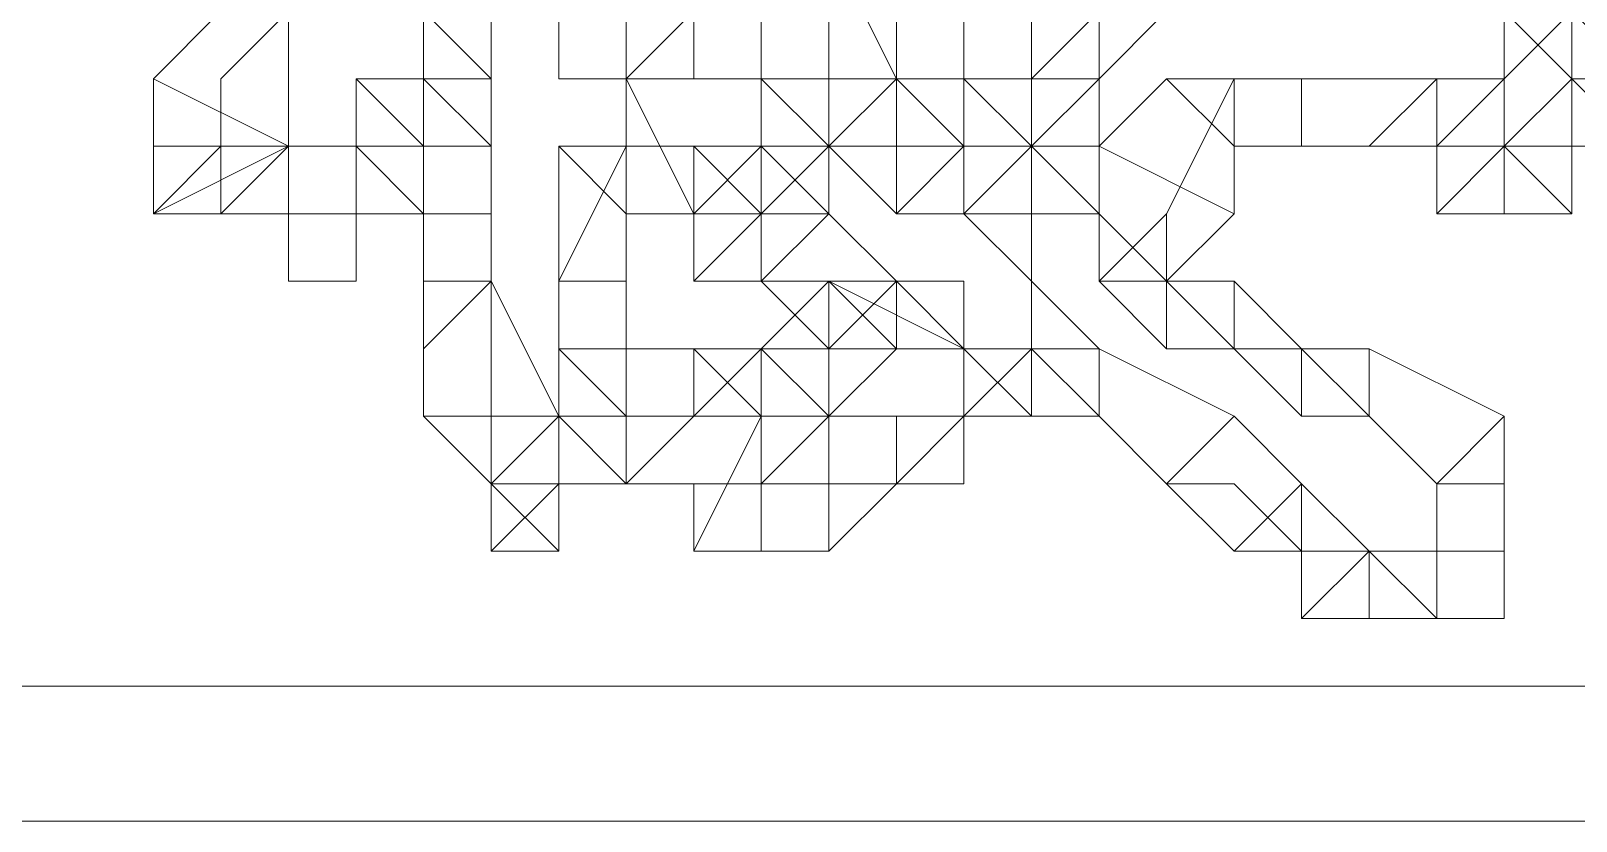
# Model space of a CAD drawing. Extents: x -66030 to 95157, y -13132 to 45879.
# Drawn here: x 54165.8 to 54255.1, y 27586.4 to 27632.1 of the extents above; entities that cross this region are included whole.
import ezdxf

# ---------------------------------------------------------------- set-up
doc = ezdxf.new("R2010")
doc.units = 0
doc.header["$LTSCALE"] = 100
doc.header["$MEASUREMENT"] = 0
doc.layers.get('0').update_dxf_attribs({"linetype": 'CONTINUOUS'})

msp = doc.modelspace()

# ---------------------------------------------------------------- linework, layer by layer
at = {"lineweight": 0}
for points in [[(54176.744, 27637.185), (54176.744, 27633.279), (54172.838, 27629.373), (54180.65, 27625.467), (54180.65, 27633.279), (54176.744, 27637.185), (54176.744, 27637.185), (54176.744, 27633.279), (54176.744, 27633.279)], [(54188.462, 27633.279), (54188.462, 27629.373), (54188.462, 27625.467), (54192.368, 27625.467), (54192.368, 27629.373), (54188.462, 27633.279), (54192.368, 27629.373), (54192.368, 27637.185), (54188.462, 27633.279)], [(54215.804, 27629.373), (54211.898, 27637.185), (54211.898, 27633.279), (54211.898, 27629.373), (54215.804, 27629.373), (54215.804, 27629.373), (54215.804, 27629.373), (54215.804, 27629.373), (54215.804, 27629.373)], [(54215.804, 27633.279), (54215.804, 27637.185), (54211.898, 27637.185), (54215.804, 27629.373), (54215.804, 27633.279), (54215.804, 27633.279), (54215.804, 27633.279), (54215.804, 27633.279), (54215.804, 27633.279)], [(54188.462, 27629.373), (54192.368, 27625.467), (54192.368, 27629.373), (54188.462, 27633.279), (54188.462, 27629.373), (54188.462, 27629.373), (54188.462, 27629.373), (54188.462, 27629.373), (54188.462, 27629.373)], [(54200.18, 27629.373), (54200.18, 27629.373), (54200.18, 27633.279), (54196.274, 27633.279), (54196.274, 27629.373), (54200.18, 27629.373), (54196.274, 27629.373), (54196.274, 27629.373), (54200.18, 27629.373)], [(54200.18, 27633.279), (54200.18, 27633.279), (54200.18, 27633.279), (54200.18, 27629.373), (54200.18, 27629.373), (54200.18, 27633.279), (54200.18, 27633.279), (54200.18, 27633.279), (54200.18, 27633.279)], [(54204.086, 27633.279), (54204.086, 27633.279), (54200.18, 27633.279), (54200.18, 27629.373), (54204.086, 27629.373), (54204.086, 27633.279), (54204.086, 27633.279), (54204.086, 27633.279), (54204.086, 27633.279)], [(54207.992, 27633.279), (54207.992, 27633.279), (54204.086, 27633.279), (54204.086, 27629.373), (54207.992, 27629.373), (54207.992, 27633.279), (54207.992, 27633.279), (54207.992, 27633.279), (54207.992, 27633.279)], [(54211.898, 27629.373), (54211.898, 27633.279), (54207.992, 27633.279), (54207.992, 27629.373), (54211.898, 27629.373), (54211.898, 27629.373), (54211.898, 27629.373), (54211.898, 27629.373), (54211.898, 27629.373)], [(54219.71, 27629.373), (54219.71, 27625.467), (54223.616, 27625.467), (54223.616, 27633.279), (54219.71, 27633.279), (54219.71, 27629.373), (54219.71, 27633.279), (54219.71, 27629.373), (54219.71, 27629.373)], [(54223.616, 27625.467), (54223.616, 27625.467), (54227.522, 27625.467), (54227.522, 27633.279), (54223.616, 27633.279), (54223.616, 27625.467), (54223.616, 27625.467), (54223.616, 27625.467), (54223.616, 27625.467)], [(54223.616, 27633.279), (54223.616, 27625.467), (54223.616, 27625.467), (54223.616, 27633.279), (54223.616, 27633.279), (54223.616, 27633.279), (54223.616, 27633.279), (54223.616, 27633.279), (54223.616, 27633.279)], [(54223.616, 27633.279), (54223.616, 27625.467), (54223.616, 27625.467), (54223.616, 27633.279), (54223.616, 27633.279), (54223.616, 27633.279), (54223.616, 27633.279), (54223.616, 27633.279), (54223.616, 27633.279)], [(54227.522, 27633.279), (54223.616, 27629.373), (54223.616, 27629.373), (54227.522, 27629.373), (54227.522, 27629.373), (54227.522, 27633.279), (54227.522, 27629.373), (54231.428, 27633.279), (54227.522, 27633.279)], [(54254.864, 27633.279), (54254.864, 27633.279), (54254.864, 27633.279), (54250.958, 27633.279), (54250.958, 27629.373), (54254.864, 27633.279), (54254.864, 27633.279), (54254.864, 27633.279), (54254.864, 27633.279)], [(54258.77, 27629.373), (54258.77, 27629.373), (54254.864, 27633.279), (54250.958, 27633.279), (54254.864, 27629.373), (54258.77, 27629.373), (54258.77, 27629.373), (54258.77, 27629.373), (54258.77, 27629.373)], [(54172.838, 27629.373), (54172.838, 27629.373), (54172.838, 27625.467), (54176.744, 27625.467), (54180.65, 27625.467), (54172.838, 27629.373), (54172.838, 27629.373), (54172.838, 27629.373), (54172.838, 27629.373)], [(54184.556, 27629.373), (54188.462, 27625.467), (54192.368, 27625.467), (54188.462, 27629.373), (54184.556, 27629.373), (54184.556, 27629.373), (54188.462, 27625.467), (54188.462, 27625.467), (54188.462, 27625.467)], [(54188.462, 27621.561), (54188.462, 27621.561), (54188.462, 27625.467), (54184.556, 27629.373), (54184.556, 27625.467), (54188.462, 27621.561), (54188.462, 27621.561), (54188.462, 27621.561), (54188.462, 27621.561)], [(54200.18, 27629.373), (54200.18, 27621.561), (54207.992, 27621.561), (54207.992, 27629.373), (54200.18, 27629.373), (54200.18, 27629.373), (54200.18, 27629.373), (54200.18, 27629.373), (54200.18, 27629.373)], [(54200.18, 27625.467), (54200.18, 27621.561), (54204.086, 27621.561), (54200.18, 27629.373), (54200.18, 27625.467), (54200.18, 27625.467), (54200.18, 27625.467), (54200.18, 27625.467), (54200.18, 27625.467)], [(54211.898, 27625.467), (54207.992, 27629.373), (54207.992, 27625.467), (54211.898, 27621.561), (54211.898, 27625.467), (54211.898, 27625.467), (54211.898, 27625.467), (54211.898, 27625.467), (54211.898, 27625.467)], [(54211.898, 27629.373), (54207.992, 27629.373), (54207.992, 27629.373), (54211.898, 27625.467), (54211.898, 27625.467), (54211.898, 27629.373), (54211.898, 27625.467), (54215.804, 27629.373), (54211.898, 27629.373)], [(54207.992, 27621.561), (54207.992, 27621.561), (54211.898, 27625.467), (54211.898, 27629.373), (54207.992, 27629.373), (54207.992, 27621.561), (54207.992, 27621.561), (54207.992, 27621.561), (54207.992, 27621.561)], [(54215.804, 27621.561), (54219.71, 27621.561), (54219.71, 27625.467), (54215.804, 27629.373), (54215.804, 27625.467), (54215.804, 27621.561), (54215.804, 27625.467), (54211.898, 27625.467), (54215.804, 27621.561)], [(54227.522, 27629.373), (54223.616, 27629.373), (54223.616, 27629.373), (54223.616, 27629.373), (54219.71, 27629.373), (54219.71, 27629.373), (54219.71, 27629.373), (54219.71, 27625.467), (54215.804, 27625.467), (54215.804, 27625.467), (54215.804, 27621.561), (54215.804, 27621.561), (54219.71, 27621.561), (54219.71, 27621.561), (54219.71, 27621.561), (54223.616, 27621.561), (54223.616, 27621.561), (54223.616, 27625.467), (54227.522, 27629.373), (54227.522, 27629.373)], [(54215.804, 27629.373), (54219.71, 27625.467), (54219.71, 27625.467), (54219.71, 27629.373), (54215.804, 27629.373), (54215.804, 27629.373), (54215.804, 27629.373), (54215.804, 27629.373), (54215.804, 27629.373)], [(54215.804, 27629.373), (54219.71, 27625.467), (54219.71, 27625.467), (54215.804, 27629.373), (54215.804, 27629.373), (54215.804, 27629.373), (54215.804, 27629.373), (54215.804, 27629.373), (54215.804, 27629.373)], [(54219.71, 27629.373), (54219.71, 27625.467), (54223.616, 27625.467), (54219.71, 27629.373), (54219.71, 27629.373), (54219.71, 27629.373), (54219.71, 27629.373), (54219.71, 27629.373), (54219.71, 27629.373)], [(54219.71, 27629.373), (54219.71, 27625.467), (54223.616, 27625.467), (54219.71, 27629.373), (54219.71, 27629.373), (54219.71, 27629.373), (54219.71, 27629.373), (54219.71, 27629.373), (54219.71, 27629.373)], [(54227.522, 27629.373), (54223.616, 27629.373), (54223.616, 27625.467), (54227.522, 27625.467), (54227.522, 27625.467), (54227.522, 27629.373), (54227.522, 27625.467), (54227.522, 27629.373), (54227.522, 27629.373)], [(54235.334, 27621.561), (54235.334, 27621.561), (54235.334, 27629.373), (54231.428, 27629.373), (54227.522, 27625.467), (54235.334, 27621.561), (54235.334, 27621.561), (54235.334, 27621.561), (54235.334, 27621.561)], [(54231.428, 27629.373), (54235.334, 27625.467), (54235.334, 27625.467), (54235.334, 27629.373), (54235.334, 27629.373), (54231.428, 27629.373), (54235.334, 27629.373), (54231.428, 27629.373), (54231.428, 27629.373)], [(54235.334, 27629.373), (54235.334, 27625.467), (54239.24, 27625.467), (54239.24, 27629.373), (54235.334, 27629.373), (54235.334, 27629.373), (54235.334, 27625.467), (54235.334, 27625.467), (54235.334, 27625.467)], [(54239.24, 27629.373), (54239.24, 27625.467), (54243.146, 27625.467), (54247.052, 27629.373), (54239.24, 27629.373), (54239.24, 27629.373), (54239.24, 27629.373), (54239.24, 27629.373), (54239.24, 27629.373)], [(54243.146, 27625.467), (54243.146, 27625.467), (54247.052, 27625.467), (54250.958, 27629.373), (54247.052, 27629.373), (54243.146, 27625.467), (54243.146, 27625.467), (54243.146, 27625.467), (54243.146, 27625.467)], [(54247.052, 27629.373), (54243.146, 27625.467), (54243.146, 27625.467), (54247.052, 27629.373), (54247.052, 27629.373), (54247.052, 27629.373), (54247.052, 27629.373), (54247.052, 27629.373), (54247.052, 27629.373)], [(54247.052, 27629.373), (54243.146, 27625.467), (54243.146, 27625.467), (54247.052, 27629.373), (54247.052, 27629.373), (54247.052, 27629.373), (54247.052, 27629.373), (54247.052, 27629.373), (54247.052, 27629.373)], [(54250.958, 27629.373), (54247.052, 27625.467), (54247.052, 27625.467), (54250.958, 27625.467), (54250.958, 27629.373), (54250.958, 27629.373), (54250.958, 27629.373), (54250.958, 27629.373), (54250.958, 27629.373)], [(54254.864, 27621.561), (54254.864, 27625.467), (54258.77, 27625.467), (54254.864, 27629.373), (54250.958, 27625.467), (54254.864, 27621.561), (54254.864, 27621.561), (54254.864, 27625.467), (54254.864, 27625.467)], [(54250.958, 27621.561), (54254.864, 27621.561), (54254.864, 27621.561), (54254.864, 27629.373), (54250.958, 27625.467), (54250.958, 27621.561), (54250.958, 27621.561), (54250.958, 27621.561), (54254.864, 27621.561)], [(54258.77, 27625.467), (54258.77, 27629.373), (54258.77, 27629.373), (54254.864, 27629.373), (54254.864, 27625.467), (54258.77, 27625.467), (54258.77, 27625.467), (54258.77, 27629.373), (54258.77, 27629.373)], [(54258.77, 27625.467), (54258.77, 27625.467), (54258.77, 27625.467), (54254.864, 27629.373), (54254.864, 27629.373), (54258.77, 27625.467), (54258.77, 27625.467), (54258.77, 27625.467), (54258.77, 27625.467)], [(54172.838, 27621.561), (54176.744, 27621.561), (54176.744, 27621.561), (54180.65, 27625.467), (54176.744, 27625.467), (54172.838, 27621.561), (54172.838, 27621.561), (54172.838, 27621.561), (54176.744, 27621.561)], [(54172.838, 27625.467), (54172.838, 27625.467), (54172.838, 27621.561), (54180.65, 27625.467), (54176.744, 27625.467), (54172.838, 27625.467), (54172.838, 27625.467), (54172.838, 27625.467), (54172.838, 27625.467)], [(54172.838, 27625.467), (54172.838, 27625.467), (54172.838, 27625.467), (54176.744, 27625.467), (54176.744, 27625.467), (54172.838, 27625.467), (54172.838, 27625.467), (54172.838, 27625.467), (54172.838, 27625.467)], [(54176.744, 27621.561), (54176.744, 27621.561), (54180.65, 27621.561), (54180.65, 27625.467), (54180.65, 27625.467), (54176.744, 27621.561), (54176.744, 27621.561), (54176.744, 27621.561), (54176.744, 27621.561)], [(54180.65, 27617.655), (54184.556, 27617.655), (54184.556, 27621.561), (54184.556, 27625.467), (54180.65, 27625.467), (54180.65, 27617.655), (54180.65, 27617.655), (54184.556, 27617.655), (54184.556, 27617.655)], [(54180.65, 27617.655), (54180.65, 27617.655), (54180.65, 27617.655), (54180.65, 27625.467), (54180.65, 27625.467), (54180.65, 27617.655), (54180.65, 27617.655), (54180.65, 27617.655), (54180.65, 27617.655)], [(54180.65, 27621.561), (54180.65, 27621.561), (54180.65, 27617.655), (54180.65, 27625.467), (54180.65, 27625.467), (54180.65, 27621.561), (54180.65, 27621.561), (54180.65, 27621.561), (54180.65, 27621.561)], [(54184.556, 27621.561), (54184.556, 27621.561), (54188.462, 27621.561), (54184.556, 27625.467), (54184.556, 27625.467), (54184.556, 27621.561), (54184.556, 27621.561), (54184.556, 27621.561), (54184.556, 27621.561)], [(54184.556, 27621.561), (54184.556, 27621.561), (54184.556, 27621.561), (54184.556, 27625.467), (54184.556, 27625.467), (54184.556, 27621.561), (54184.556, 27621.561), (54184.556, 27621.561), (54184.556, 27621.561)], [(54188.462, 27625.467), (54188.462, 27625.467), (54188.462, 27621.561), (54192.368, 27621.561), (54192.368, 27625.467), (54188.462, 27625.467), (54188.462, 27625.467), (54188.462, 27625.467), (54188.462, 27625.467)], [(54196.274, 27625.467), (54200.18, 27621.561), (54200.18, 27621.561), (54200.18, 27625.467), (54196.274, 27625.467), (54196.274, 27625.467), (54196.274, 27625.467), (54196.274, 27625.467), (54196.274, 27625.467)], [(54196.274, 27617.655), (54200.18, 27617.655), (54200.18, 27625.467), (54196.274, 27625.467), (54196.274, 27621.561), (54196.274, 27617.655), (54196.274, 27621.561), (54196.274, 27617.655), (54196.274, 27617.655)], [(54204.086, 27625.467), (54204.086, 27625.467), (54204.086, 27621.561), (54207.992, 27621.561), (54207.992, 27621.561), (54204.086, 27625.467), (54204.086, 27625.467), (54204.086, 27625.467), (54204.086, 27625.467)], [(54204.086, 27625.467), (54204.086, 27625.467), (54204.086, 27625.467), (54207.992, 27621.561), (54207.992, 27621.561), (54204.086, 27625.467), (54204.086, 27625.467), (54204.086, 27625.467), (54204.086, 27625.467)], [(54207.992, 27621.561), (54207.992, 27625.467), (54204.086, 27625.467), (54207.992, 27621.561), (54207.992, 27621.561), (54207.992, 27621.561), (54207.992, 27621.561), (54207.992, 27621.561), (54207.992, 27621.561)], [(54207.992, 27621.561), (54207.992, 27625.467), (54204.086, 27625.467), (54207.992, 27621.561), (54207.992, 27621.561), (54207.992, 27621.561), (54207.992, 27621.561), (54207.992, 27621.561), (54207.992, 27621.561)], [(54207.992, 27625.467), (54207.992, 27625.467), (54207.992, 27625.467), (54207.992, 27621.561), (54211.898, 27621.561), (54207.992, 27625.467), (54207.992, 27625.467), (54207.992, 27625.467), (54207.992, 27625.467)], [(54215.804, 27621.561), (54219.71, 27625.467), (54219.71, 27625.467), (54215.804, 27621.561), (54215.804, 27621.561), (54215.804, 27621.561), (54215.804, 27621.561), (54215.804, 27621.561), (54215.804, 27621.561)], [(54215.804, 27621.561), (54219.71, 27625.467), (54219.71, 27625.467), (54215.804, 27621.561), (54215.804, 27621.561), (54215.804, 27621.561), (54215.804, 27621.561), (54215.804, 27621.561), (54215.804, 27621.561)], [(54219.71, 27621.561), (54219.71, 27625.467), (54219.71, 27625.467), (54215.804, 27621.561), (54215.804, 27621.561), (54219.71, 27621.561), (54215.804, 27621.561), (54215.804, 27621.561), (54219.71, 27621.561)], [(54219.71, 27625.467), (54219.71, 27625.467), (54219.71, 27625.467), (54219.71, 27621.561), (54219.71, 27621.561), (54219.71, 27625.467), (54219.71, 27625.467), (54219.71, 27625.467), (54219.71, 27625.467)], [(54223.616, 27625.467), (54223.616, 27625.467), (54219.71, 27625.467), (54219.71, 27621.561), (54219.71, 27621.561), (54223.616, 27625.467), (54223.616, 27625.467), (54223.616, 27625.467), (54223.616, 27625.467)], [(54223.616, 27621.561), (54223.616, 27621.561), (54223.616, 27625.467), (54219.71, 27621.561), (54223.616, 27617.655), (54223.616, 27621.561), (54223.616, 27617.655), (54223.616, 27617.655), (54223.616, 27621.561)], [(54227.522, 27621.561), (54223.616, 27625.467), (54219.71, 27621.561), (54223.616, 27621.561), (54227.522, 27621.561), (54227.522, 27621.561), (54227.522, 27621.561), (54227.522, 27621.561), (54227.522, 27621.561)], [(54227.522, 27625.467), (54223.616, 27625.467), (54223.616, 27625.467), (54227.522, 27621.561), (54227.522, 27625.467), (54227.522, 27625.467), (54227.522, 27625.467), (54227.522, 27625.467), (54227.522, 27625.467)], [(54231.428, 27617.655), (54231.428, 27617.655), (54235.334, 27621.561), (54227.522, 27625.467), (54227.522, 27621.561), (54231.428, 27617.655), (54231.428, 27617.655), (54231.428, 27617.655), (54231.428, 27617.655)], [(54247.052, 27621.561), (54250.958, 27621.561), (54250.958, 27621.561), (54250.958, 27625.467), (54250.958, 27625.467), (54247.052, 27621.561), (54247.052, 27621.561), (54247.052, 27621.561), (54250.958, 27621.561)], [(54247.052, 27625.467), (54247.052, 27621.561), (54247.052, 27621.561), (54250.958, 27625.467), (54250.958, 27625.467), (54247.052, 27625.467), (54247.052, 27625.467), (54247.052, 27621.561), (54247.052, 27621.561)], [(54250.958, 27625.467), (54247.052, 27625.467), (54247.052, 27625.467), (54250.958, 27625.467), (54250.958, 27625.467), (54250.958, 27625.467), (54250.958, 27625.467), (54250.958, 27625.467), (54250.958, 27625.467)], [(54250.958, 27621.561), (54250.958, 27621.561), (54250.958, 27621.561), (54250.958, 27625.467), (54250.958, 27625.467), (54250.958, 27621.561), (54250.958, 27621.561), (54250.958, 27621.561), (54250.958, 27621.561)], [(54192.368, 27621.561), (54188.462, 27621.561), (54188.462, 27617.655), (54192.368, 27617.655), (54192.368, 27621.561), (54192.368, 27621.561), (54192.368, 27621.561), (54192.368, 27621.561), (54192.368, 27621.561)], [(54204.086, 27617.655), (54204.086, 27617.655), (54207.992, 27617.655), (54211.898, 27621.561), (54207.992, 27621.561), (54204.086, 27617.655), (54204.086, 27617.655), (54204.086, 27617.655), (54204.086, 27617.655)], [(54204.086, 27621.561), (54204.086, 27621.561), (54204.086, 27617.655), (54207.992, 27621.561), (54207.992, 27621.561), (54204.086, 27621.561), (54204.086, 27621.561), (54204.086, 27621.561), (54204.086, 27621.561)], [(54204.086, 27621.561), (54204.086, 27621.561), (54204.086, 27621.561), (54207.992, 27621.561), (54207.992, 27621.561), (54204.086, 27621.561), (54204.086, 27621.561), (54204.086, 27621.561), (54204.086, 27621.561)], [(54207.992, 27617.655), (54207.992, 27617.655), (54211.898, 27613.749), (54215.804, 27617.655), (54211.898, 27621.561), (54207.992, 27617.655), (54207.992, 27617.655), (54207.992, 27617.655), (54207.992, 27617.655)], [(54227.522, 27617.655), (54231.428, 27617.655), (54231.428, 27617.655), (54227.522, 27621.561), (54227.522, 27617.655), (54227.522, 27617.655), (54227.522, 27617.655), (54227.522, 27617.655), (54227.522, 27617.655)], [(54231.428, 27613.749), (54231.428, 27617.655), (54231.428, 27621.561), (54227.522, 27617.655), (54231.428, 27613.749), (54231.428, 27613.749), (54231.428, 27613.749), (54231.428, 27613.749), (54231.428, 27613.749)], [(54192.368, 27617.655), (54188.462, 27613.749), (54188.462, 27609.844), (54196.274, 27609.844), (54192.368, 27617.655), (54192.368, 27617.655), (54192.368, 27617.655), (54192.368, 27617.655), (54192.368, 27617.655)], [(54188.462, 27617.655), (54188.462, 27617.655), (54188.462, 27613.749), (54192.368, 27617.655), (54192.368, 27617.655), (54188.462, 27617.655), (54188.462, 27617.655), (54188.462, 27617.655), (54188.462, 27617.655)], [(54196.274, 27613.749), (54200.18, 27613.749), (54200.18, 27617.655), (54196.274, 27617.655), (54196.274, 27613.749), (54196.274, 27613.749), (54196.274, 27613.749), (54196.274, 27613.749), (54196.274, 27613.749)], [(54211.898, 27609.844), (54211.898, 27617.655), (54207.992, 27613.749), (54211.898, 27609.844), (54211.898, 27609.844), (54211.898, 27609.844), (54211.898, 27609.844), (54211.898, 27609.844), (54211.898, 27609.844)], [(54215.804, 27613.749), (54211.898, 27617.655), (54211.898, 27617.655), (54211.898, 27609.844), (54215.804, 27613.749), (54215.804, 27613.749), (54215.804, 27613.749), (54215.804, 27613.749), (54215.804, 27613.749)], [(54215.804, 27613.749), (54211.898, 27617.655), (54211.898, 27617.655), (54215.804, 27613.749), (54215.804, 27613.749), (54215.804, 27613.749), (54215.804, 27613.749), (54215.804, 27613.749), (54215.804, 27613.749)], [(54219.71, 27613.749), (54215.804, 27617.655), (54211.898, 27617.655), (54215.804, 27613.749), (54215.804, 27613.749), (54219.71, 27613.749), (54215.804, 27613.749), (54215.804, 27613.749), (54219.71, 27613.749)], [(54215.804, 27617.655), (54211.898, 27617.655), (54211.898, 27617.655), (54219.71, 27613.749), (54219.71, 27613.749), (54215.804, 27617.655), (54219.71, 27613.749), (54219.71, 27617.655), (54215.804, 27617.655)], [(54211.898, 27613.749), (54211.898, 27613.749), (54215.804, 27613.749), (54215.804, 27617.655), (54211.898, 27617.655), (54211.898, 27613.749), (54211.898, 27613.749), (54211.898, 27613.749), (54211.898, 27613.749)], [(54215.804, 27617.655), (54215.804, 27613.749), (54215.804, 27613.749), (54215.804, 27617.655), (54215.804, 27617.655), (54215.804, 27617.655), (54215.804, 27617.655), (54215.804, 27617.655), (54215.804, 27617.655)], [(54223.616, 27613.749), (54223.616, 27609.844), (54227.522, 27609.844), (54227.522, 27613.749), (54227.522, 27613.749), (54223.616, 27613.749), (54227.522, 27613.749), (54223.616, 27617.655), (54223.616, 27613.749)], [(54235.334, 27613.749), (54235.334, 27617.655), (54231.428, 27617.655), (54231.428, 27613.749), (54235.334, 27613.749), (54235.334, 27613.749), (54235.334, 27613.749), (54235.334, 27613.749), (54235.334, 27613.749)], [(54239.24, 27613.749), (54239.24, 27613.749), (54235.334, 27617.655), (54235.334, 27613.749), (54239.24, 27609.844), (54239.24, 27613.749), (54239.24, 27613.749), (54239.24, 27613.749), (54239.24, 27613.749)], [(54200.18, 27613.749), (54200.18, 27609.844), (54200.18, 27609.844), (54204.086, 27609.844), (54204.086, 27613.749), (54200.18, 27613.749), (54200.18, 27613.749), (54196.274, 27613.749), (54200.18, 27609.844)], [(54200.18, 27609.844), (54200.18, 27609.844), (54200.18, 27613.749), (54196.274, 27613.749), (54196.274, 27609.844), (54200.18, 27609.844), (54200.18, 27609.844), (54200.18, 27609.844), (54200.18, 27609.844)], [(54200.18, 27613.749), (54200.18, 27613.749), (54200.18, 27613.749), (54200.18, 27609.844), (54200.18, 27609.844), (54200.18, 27613.749), (54200.18, 27613.749), (54200.18, 27613.749), (54200.18, 27613.749)], [(54204.086, 27609.844), (54204.086, 27613.749), (54200.18, 27613.749), (54200.18, 27609.844), (54204.086, 27609.844), (54204.086, 27609.844), (54204.086, 27609.844), (54204.086, 27609.844), (54204.086, 27609.844)], [(54207.992, 27609.844), (54204.086, 27613.749), (54204.086, 27613.749), (54204.086, 27609.844), (54207.992, 27609.844), (54207.992, 27609.844), (54207.992, 27609.844), (54207.992, 27609.844), (54207.992, 27609.844)], [(54207.992, 27613.749), (54207.992, 27613.749), (54204.086, 27613.749), (54207.992, 27609.844), (54207.992, 27609.844), (54207.992, 27613.749), (54207.992, 27613.749), (54207.992, 27613.749), (54207.992, 27613.749)], [(54211.898, 27609.844), (54211.898, 27613.749), (54207.992, 27613.749), (54207.992, 27609.844), (54211.898, 27609.844), (54211.898, 27609.844), (54211.898, 27609.844), (54211.898, 27609.844), (54211.898, 27609.844)], [(54219.71, 27613.749), (54223.616, 27609.844), (54223.616, 27609.844), (54223.616, 27613.749), (54223.616, 27613.749), (54219.71, 27613.749), (54223.616, 27613.749), (54223.616, 27613.749), (54219.71, 27613.749)], [(54219.71, 27605.938), (54219.71, 27609.844), (54223.616, 27609.844), (54219.71, 27613.749), (54219.71, 27609.844), (54219.71, 27605.938), (54219.71, 27605.938), (54219.71, 27605.938), (54219.71, 27609.844)], [(54223.616, 27609.844), (54223.616, 27609.844), (54227.522, 27609.844), (54223.616, 27613.749), (54223.616, 27613.749), (54223.616, 27609.844), (54223.616, 27609.844), (54223.616, 27609.844), (54223.616, 27609.844)], [(54227.522, 27609.844), (54227.522, 27609.844), (54231.428, 27605.938), (54235.334, 27609.844), (54227.522, 27613.749), (54227.522, 27609.844), (54227.522, 27609.844), (54227.522, 27609.844), (54227.522, 27609.844)], [(54243.146, 27613.749), (54243.146, 27613.749), (54239.24, 27613.749), (54239.24, 27609.844), (54243.146, 27609.844), (54243.146, 27613.749), (54243.146, 27613.749), (54243.146, 27613.749), (54243.146, 27613.749)], [(54250.958, 27609.844), (54250.958, 27609.844), (54243.146, 27613.749), (54243.146, 27609.844), (54247.052, 27605.938), (54250.958, 27609.844), (54250.958, 27609.844), (54250.958, 27609.844), (54250.958, 27609.844)], [(54196.274, 27609.844), (54188.462, 27609.844), (54192.368, 27605.938), (54196.274, 27605.938), (54196.274, 27609.844), (54196.274, 27609.844), (54196.274, 27609.844), (54196.274, 27609.844), (54196.274, 27609.844)], [(54192.368, 27605.938), (54196.274, 27605.938), (54200.18, 27605.938), (54196.274, 27609.844), (54192.368, 27605.938), (54192.368, 27605.938), (54192.368, 27605.938), (54192.368, 27605.938), (54192.368, 27605.938)], [(54200.18, 27605.938), (54200.18, 27605.938), (54200.18, 27609.844), (54196.274, 27609.844), (54196.274, 27605.938), (54200.18, 27605.938), (54200.18, 27605.938), (54200.18, 27605.938), (54200.18, 27605.938)], [(54196.274, 27609.844), (54196.274, 27605.938), (54200.18, 27605.938), (54196.274, 27609.844), (54196.274, 27609.844), (54196.274, 27609.844), (54196.274, 27609.844), (54196.274, 27609.844), (54196.274, 27609.844)], [(54196.274, 27609.844), (54196.274, 27605.938), (54196.274, 27605.938), (54196.274, 27605.938), (54196.274, 27605.938), (54196.274, 27609.844), (54196.274, 27609.844), (54196.274, 27609.844), (54196.274, 27609.844)], [(54196.274, 27609.844), (54200.18, 27605.938), (54200.18, 27605.938), (54196.274, 27609.844), (54196.274, 27609.844), (54196.274, 27609.844), (54200.18, 27605.938), (54200.18, 27605.938), (54200.18, 27605.938)], [(54200.18, 27605.938), (54204.086, 27605.938), (54204.086, 27602.032), (54207.992, 27609.844), (54204.086, 27609.844), (54200.18, 27605.938), (54200.18, 27605.938), (54200.18, 27605.938), (54204.086, 27605.938)], [(54200.18, 27605.938), (54200.18, 27605.938), (54200.18, 27605.938), (54204.086, 27609.844), (54204.086, 27609.844), (54200.18, 27605.938), (54200.18, 27605.938), (54200.18, 27605.938), (54200.18, 27605.938)], [(54200.18, 27609.844), (54200.18, 27605.938), (54200.18, 27605.938), (54204.086, 27609.844), (54204.086, 27609.844), (54200.18, 27609.844), (54200.18, 27609.844), (54200.18, 27605.938), (54200.18, 27605.938)], [(54204.086, 27609.844), (54200.18, 27609.844), (54200.18, 27609.844), (54204.086, 27609.844), (54204.086, 27609.844), (54204.086, 27609.844), (54204.086, 27609.844), (54204.086, 27609.844), (54204.086, 27609.844)], [(54204.086, 27609.844), (54200.18, 27609.844), (54200.18, 27609.844), (54204.086, 27609.844), (54204.086, 27609.844), (54204.086, 27609.844), (54204.086, 27609.844), (54204.086, 27609.844), (54204.086, 27609.844)], [(54204.086, 27602.032), (54207.992, 27602.032), (54207.992, 27602.032), (54207.992, 27605.938), (54207.992, 27609.844), (54204.086, 27602.032), (54204.086, 27602.032), (54207.992, 27602.032), (54207.992, 27602.032)], [(54207.992, 27602.032), (54207.992, 27602.032), (54211.898, 27602.032), (54211.898, 27609.844), (54207.992, 27605.938), (54207.992, 27602.032), (54207.992, 27602.032), (54207.992, 27602.032), (54207.992, 27602.032)], [(54211.898, 27602.032), (54211.898, 27602.032), (54215.804, 27605.938), (54215.804, 27609.844), (54211.898, 27609.844), (54211.898, 27602.032), (54211.898, 27602.032), (54211.898, 27602.032), (54211.898, 27602.032)], [(54215.804, 27605.938), (54215.804, 27605.938), (54219.71, 27605.938), (54219.71, 27609.844), (54215.804, 27609.844), (54215.804, 27605.938), (54215.804, 27605.938), (54215.804, 27605.938), (54215.804, 27605.938)], [(54231.428, 27605.938), (54231.428, 27605.938), (54235.334, 27602.032), (54239.24, 27605.938), (54235.334, 27609.844), (54231.428, 27605.938), (54231.428, 27605.938), (54231.428, 27605.938), (54231.428, 27605.938)], [(54250.958, 27605.938), (54250.958, 27609.844), (54250.958, 27609.844), (54247.052, 27605.938), (54247.052, 27605.938), (54250.958, 27605.938), (54250.958, 27605.938), (54250.958, 27605.938), (54250.958, 27609.844)], [(54192.368, 27605.938), (54196.274, 27602.032), (54196.274, 27605.938), (54192.368, 27605.938), (54192.368, 27605.938), (54192.368, 27605.938), (54192.368, 27605.938), (54192.368, 27605.938), (54192.368, 27605.938)], [(54192.368, 27602.032), (54196.274, 27602.032), (54196.274, 27602.032), (54192.368, 27605.938), (54192.368, 27605.938), (54192.368, 27602.032), (54192.368, 27602.032), (54196.274, 27602.032), (54196.274, 27602.032)], [(54192.368, 27602.032), (54192.368, 27602.032), (54192.368, 27602.032), (54196.274, 27605.938), (54196.274, 27605.938), (54192.368, 27602.032), (54192.368, 27602.032), (54192.368, 27602.032), (54192.368, 27602.032)], [(54192.368, 27605.938), (54192.368, 27602.032), (54192.368, 27602.032), (54196.274, 27605.938), (54196.274, 27605.938), (54192.368, 27605.938), (54192.368, 27605.938), (54192.368, 27602.032), (54192.368, 27602.032)], [(54192.368, 27605.938), (54192.368, 27605.938), (54192.368, 27605.938), (54196.274, 27605.938), (54196.274, 27605.938), (54192.368, 27605.938), (54192.368, 27605.938), (54192.368, 27605.938), (54192.368, 27605.938)], [(54239.24, 27605.938), (54235.334, 27602.032), (54239.24, 27602.032), (54239.24, 27605.938), (54239.24, 27605.938), (54239.24, 27605.938), (54239.24, 27605.938), (54239.24, 27605.938), (54239.24, 27605.938)], [(54239.24, 27605.938), (54239.24, 27602.032), (54239.24, 27602.032), (54243.146, 27602.032), (54239.24, 27605.938), (54239.24, 27605.938), (54239.24, 27605.938), (54239.24, 27605.938), (54239.24, 27605.938)], [(54250.958, 27605.938), (54250.958, 27605.938), (54250.958, 27605.938), (54247.052, 27605.938), (54247.052, 27605.938), (54250.958, 27605.938), (54250.958, 27605.938), (54250.958, 27605.938), (54250.958, 27605.938)], [(54250.958, 27602.032), (54250.958, 27602.032), (54250.958, 27605.938), (54247.052, 27605.938), (54247.052, 27602.032), (54250.958, 27602.032), (54250.958, 27602.032), (54250.958, 27602.032), (54250.958, 27602.032)], [(54239.24, 27598.126), (54243.146, 27598.126), (54243.146, 27598.126), (54243.146, 27602.032), (54243.146, 27602.032), (54239.24, 27598.126), (54239.24, 27598.126), (54239.24, 27598.126), (54243.146, 27598.126)], [(54243.146, 27602.032), (54239.24, 27602.032), (54239.24, 27598.126), (54243.146, 27602.032), (54243.146, 27602.032), (54243.146, 27602.032), (54243.146, 27602.032), (54243.146, 27602.032), (54243.146, 27602.032)], [(54247.052, 27598.126), (54247.052, 27598.126), (54247.052, 27598.126), (54247.052, 27602.032), (54243.146, 27602.032), (54247.052, 27598.126), (54247.052, 27598.126), (54247.052, 27598.126), (54247.052, 27598.126)], [(54243.146, 27598.126), (54247.052, 27598.126), (54247.052, 27598.126), (54247.052, 27602.032), (54243.146, 27602.032), (54243.146, 27598.126), (54243.146, 27598.126), (54247.052, 27598.126), (54247.052, 27598.126)], [(54243.146, 27598.126), (54243.146, 27598.126), (54243.146, 27598.126), (54243.146, 27602.032), (54243.146, 27602.032), (54243.146, 27598.126), (54243.146, 27598.126), (54243.146, 27598.126), (54243.146, 27598.126)], [(54247.052, 27598.126), (54250.958, 27598.126), (54250.958, 27602.032), (54247.052, 27602.032), (54247.052, 27602.032), (54247.052, 27598.126), (54247.052, 27598.126), (54247.052, 27598.126), (54250.958, 27598.126)], [(54411.102, 27590.314), (54407.196, 27594.22), (53676.781, 27594.22), (53676.781, 27586.408), (54407.196, 27586.408), (54411.102, 27590.314), (54407.196, 27586.408), (54411.102, 27586.408), (54411.102, 27590.314)], [(56145.352, 27594.22), (54102.531, 27594.22), (54102.531, 27586.408), (56145.352, 27586.408)]]:
    msp.add_lwpolyline(points, close=True, dxfattribs=at)
for points in [[(54254.864, 27633.279), (54254.864, 27629.373), (54254.864, 27629.373), (54254.864, 27625.467), (54254.864, 27625.467), (54250.958, 27625.467), (54250.958, 27625.467), (54250.958, 27625.467), (54247.052, 27625.467), (54247.052, 27625.467), (54247.052, 27625.467), (54247.052, 27629.373), (54247.052, 27629.373), (54243.146, 27629.373), (54239.24, 27629.373), (54235.334, 27629.373), (54235.334, 27629.373), (54231.428, 27621.561), (54231.428, 27617.655), (54227.522, 27617.655), (54231.428, 27617.655), (54235.334, 27613.749), (54239.24, 27613.749), (54243.146, 27609.844), (54247.052, 27605.938), (54247.052, 27605.938), (54247.052, 27605.938), (54247.052, 27602.032), (54247.052, 27602.032), (54247.052, 27602.032), (54243.146, 27602.032), (54243.146, 27602.032), (54243.146, 27602.032), (54239.24, 27602.032), (54239.24, 27602.032), (54235.334, 27605.938), (54231.428, 27605.938), (54227.522, 27609.844), (54223.616, 27613.749), (54223.616, 27609.844), (54223.616, 27613.749), (54219.71, 27609.844), (54215.804, 27605.938), (54211.898, 27605.938), (54207.992, 27605.938), (54207.992, 27605.938), (54204.086, 27605.938), (54200.18, 27605.938), (54200.18, 27609.844), (54200.18, 27609.844), (54200.18, 27609.844), (54200.18, 27609.844), (54200.18, 27609.844), (54204.086, 27609.844), (54207.992, 27613.749), (54207.992, 27613.749), (54211.898, 27613.749), (54211.898, 27613.749), (54211.898, 27613.749), (54215.804, 27613.749), (54215.804, 27617.655), (54215.804, 27617.655), (54215.804, 27617.655), (54211.898, 27617.655), (54207.992, 27617.655), (54207.992, 27621.561), (54204.086, 27621.561), (54204.086, 27621.561), (54204.086, 27621.561), (54207.992, 27625.467), (54207.992, 27625.467), (54207.992, 27625.467), (54207.992, 27625.467), (54211.898, 27625.467), (54211.898, 27625.467), (54207.992, 27625.467), (54200.18, 27625.467), (54200.18, 27625.467), (54200.18, 27625.467), (54196.274, 27617.655), (54196.274, 27613.749), (54200.18, 27609.844), (54200.18, 27605.938), (54196.274, 27605.938), (54196.274, 27605.938), (54196.274, 27605.938), (54196.274, 27605.938), (54196.274, 27605.938), (54192.368, 27605.938), (54192.368, 27605.938), (54192.368, 27605.938), (54192.368, 27609.844), (54192.368, 27617.655), (54192.368, 27617.655), (54192.368, 27621.561), (54192.368, 27625.467), (54192.368, 27629.373), (54188.462, 27629.373), (54188.462, 27625.467), (54184.556, 27625.467), (54184.556, 27621.561), (54184.556, 27621.561), (54180.65, 27621.561), (54180.65, 27621.561), (54180.65, 27621.561), (54176.744, 27621.561), (54176.744, 27625.467), (54176.744, 27625.467), (54176.744, 27625.467), (54176.744, 27629.373), (54180.65, 27633.279)], [(54200.18, 27633.279), (54200.18, 27629.373), (54200.18, 27629.373), (54204.086, 27633.279)]]:
    msp.add_lwpolyline(points, dxfattribs=at)

doc.saveas('drawing.dxf')
